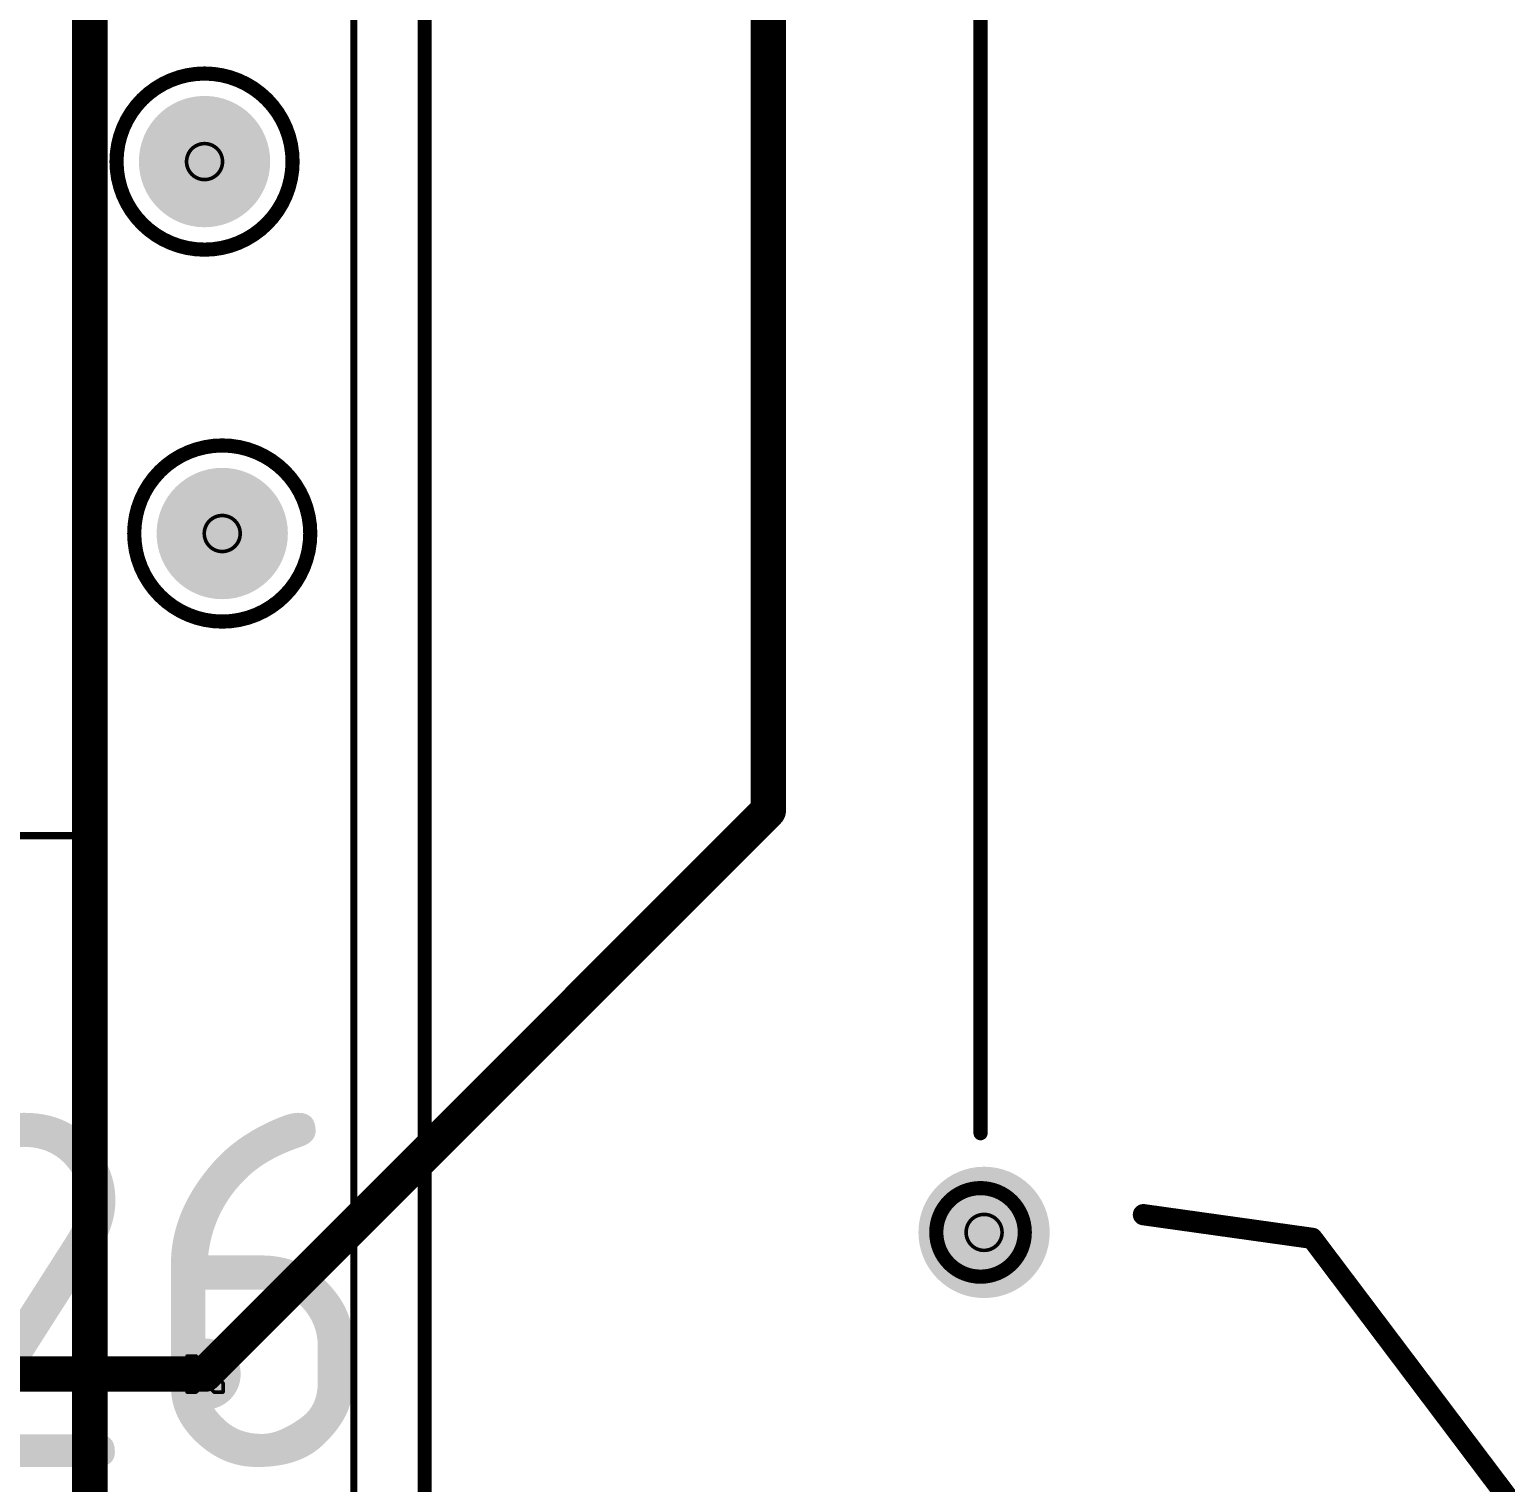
# Model space of a CAD drawing. Header units: millimetres. Extents: x 3219 to 51106, y -14166 to 2063.
# Drawn here: x 5646.75 to 5667.59, y 1811.58 to 1832.09 of the extents above; entities that cross this region are included whole.
import ezdxf

# ---------------------------------------------------------------- set-up
doc = ezdxf.new("R2010")
doc.units = ezdxf.units.MM
doc.layers.get('0').update_dxf_attribs({"lineweight": 53})
for name, color, linetype in [('Bottom Layer', 5, 'Continuous'), ('Bottom Solder', 6, 'Continuous'), ('Drill Drawing', 1, 'Continuous'), ('Mechanical 15', 56, 'Continuous'), ('Multi-Layer', 9, 'Continuous'), ('Top 3D Body', 76, 'Continuous'), ('Top Layer', 1, 'Continuous'), ('Top Overlay', 2, 'Continuous'), ('Top Solder', 216, 'Continuous')]:
    doc.layers.add(name, color=color, linetype=linetype)
doc.styles.add('GOST type B', font='GOST_B.TTF', dxfattribs={"height": 3.5})

# ---------------------------------------------------------------- blocks, each defined once
blk = doc.blocks.new('DAR71210TU_13')
at = {"layer": 'Bottom Layer'}
h = blk.add_hatch(color=5, dxfattribs=at)
edge = h.paths.add_edge_path()
edge.add_arc((0, 0), 0.825, 0, 360)
at = {"layer": 'Bottom Solder'}
h = blk.add_hatch(color=6, dxfattribs=at)
edge = h.paths.add_edge_path()
edge.add_arc((0, 0), 0.927, 0, 360)
at = {"layer": 'Multi-Layer'}
h = blk.add_hatch(color=9, dxfattribs=at)
edge = h.paths.add_edge_path()
edge.add_arc((0, 0), 0.825, 0, 360)
at = {"layer": 'Top Layer'}
h = blk.add_hatch(color=1, dxfattribs=at)
edge = h.paths.add_edge_path()
edge.add_arc((0, 0), 0.825, 0, 360)
at = {"layer": 'Top Solder'}
h = blk.add_hatch(color=216, dxfattribs=at)
edge = h.paths.add_edge_path()
edge.add_arc((0, 0), 0.927, 0, 360)
at = {"layer": 'Mechanical 15'}
blk.add_lwpolyline([(56.4, 8.9, 0.1, 0.1, 0), (-5.6, 8.9, 0.1, 0.1, 0)], format="xyseb", dxfattribs=at)
at = {"layer": 'Top 3D Body'}
blk.add_lwpolyline([(-4.6, 7.9, 0.1, 0.1, 0), (55.4, 7.9, 0.1, 0.1, 0)], format="xyseb", dxfattribs=at)
at = {"layer": 'Top Overlay'}
for points in [[(-4.6, 7.9, 0.2, 0.2, 0), (55.4, 7.9, 0.2, 0.2, 0)], [(21.875, 0.05, 0.2, 0.2, 0), (1.4, 0.05, 0.2, 0.2, 0)]]:
    blk.add_lwpolyline(points, format="xyseb", dxfattribs=at)
for points in [[(0.625, 0.05, 0.2, 0.2, 1), (-0.625, 0.05, 0.2, 0.2, 1)], [(-0.675, 0.05, 0.1, 0.1, 1), (-0.575, 0.05, 0.1, 0.1, 1)], [(0.575, 0.05, 0.1, 0.1, 1), (0.675, 0.05, 0.1, 0.1, 1)], [(1.35, 0.05, 0.1, 0.1, 1), (1.45, 0.05, 0.1, 0.1, 1)]]:
    blk.add_lwpolyline(points, format="xyseb", close=True, dxfattribs=at)
blk = doc.blocks.new('DAR71210TU_15')
at = {"layer": 'Mechanical 15'}
for points in [[(-5.6, 8.9, 0.1, 0.1, 0), (56.4, 8.9, 0.1, 0.1, 0)], [(56.4, -8.9, 0.1, 0.1, 0), (56.4, 8.9, 0.1, 0.1, 0)]]:
    blk.add_lwpolyline(points, format="xyseb", dxfattribs=at)
blk.add_lwpolyline([(56.375, 8.9, 0.05, 0.05, 1), (56.425, 8.9, 0.05, 0.05, 1)], format="xyseb", close=True, dxfattribs=at)
blk.add_lwpolyline([(56.375, 8.9, 0.05, 0.05, 1), (56.425, 8.9, 0.05, 0.05, 1)], format="xyseb", close=True, dxfattribs=at)

msp = doc.modelspace()

# ---------------------------------------------------------------- hatches: boundary and pattern name
at = {"layer": 'Bottom Layer'}
h = msp.add_hatch(color=5, dxfattribs=at)
edge = h.paths.add_edge_path()
edge.add_arc((5649.221, 1830.223), 0.825, 0, 360)
h = msp.add_hatch(color=5, dxfattribs=at)
edge = h.paths.add_edge_path()
edge.add_arc((5649.471, 1824.973), 0.825, 0, 360)
h = msp.add_hatch(color=5, dxfattribs=at)
edge = h.paths.add_edge_path()
edge.add_arc((5649.229, 1813.108), 0.4, 0, 360)
at = {"layer": 'Bottom Solder'}
h = msp.add_hatch(color=6, dxfattribs=at)
edge = h.paths.add_edge_path()
edge.add_arc((5649.221, 1830.223), 0.927, 0, 360)
h = msp.add_hatch(color=6, dxfattribs=at)
edge = h.paths.add_edge_path()
edge.add_arc((5649.471, 1824.973), 0.927, 0, 360)
h = msp.add_hatch(color=6, dxfattribs=at)
edge = h.paths.add_edge_path()
edge.add_arc((5649.229, 1813.108), 0.502, 0, 360)
at = {"layer": 'Multi-Layer'}
h = msp.add_hatch(color=9, dxfattribs=at)
edge = h.paths.add_edge_path()
edge.add_arc((5649.221, 1830.223), 0.825, 0, 360)
h = msp.add_hatch(color=9, dxfattribs=at)
edge = h.paths.add_edge_path()
edge.add_arc((5649.471, 1824.973), 0.825, 0, 360)
at = {"layer": 'Top Layer'}
h = msp.add_hatch(color=1, dxfattribs=at)
edge = h.paths.add_edge_path()
edge.add_arc((5649.221, 1830.223), 0.825, 0, 360)
h = msp.add_hatch(color=1, dxfattribs=at)
edge = h.paths.add_edge_path()
edge.add_arc((5649.471, 1824.973), 0.825, 0, 360)
h = msp.add_hatch(color=1, dxfattribs=at)
edge = h.paths.add_edge_path()
edge.add_arc((5649.229, 1813.108), 0.4, 0, 360)
at = {"layer": 'Top Solder'}
h = msp.add_hatch(color=216, dxfattribs=at)
edge = h.paths.add_edge_path()
edge.add_arc((5649.221, 1830.223), 0.927, 0, 360)
h = msp.add_hatch(color=216, dxfattribs=at)
edge = h.paths.add_edge_path()
edge.add_arc((5649.471, 1824.973), 0.927, 0, 360)
h = msp.add_hatch(color=216, dxfattribs=at)
edge = h.paths.add_edge_path()
edge.add_arc((5649.229, 1813.108), 0.502, 0, 360)

# ---------------------------------------------------------------- linework, layer by layer
at = {"layer": 'Bottom Layer'}
msp.add_lwpolyline([(5632.729, 1813.108, 0.5, 0.5, 0), (5649.229, 1813.108, 0.5, 0.5, 0)], format="xyseb", dxfattribs=at)
msp.add_lwpolyline([(5649.104, 1813.108, 0.25, 0.25, 1), (5649.354, 1813.108, 0.25, 0.25, 1)], format="xyseb", close=True, dxfattribs=at)
at = {"layer": 'Drill Drawing'}
for points in [[(5649.475, 1830.223, 0.0508, 0.0508, 1), (5648.967, 1830.223, 0.0508, 0.0508, 1)], [(5648.954, 1830.223, 0.0254, 0.0254, 1), (5648.979, 1830.223, 0.0254, 0.0254, 1)], [(5649.462, 1830.223, 0.0254, 0.0254, 1), (5649.487, 1830.223, 0.0254, 0.0254, 1)], [(5649.725, 1824.973, 0.0508, 0.0508, 1), (5649.217, 1824.973, 0.0508, 0.0508, 1)], [(5649.204, 1824.973, 0.0254, 0.0254, 1), (5649.229, 1824.973, 0.0254, 0.0254, 1)], [(5649.712, 1824.973, 0.0254, 0.0254, 1), (5649.737, 1824.973, 0.0254, 0.0254, 1)], [(5660.483, 1815.108, 0.0508, 0.0508, 1), (5659.975, 1815.108, 0.0508, 0.0508, 1)], [(5659.962, 1815.108, 0.0254, 0.0254, 1), (5659.987, 1815.108, 0.0254, 0.0254, 1)], [(5660.47, 1815.108, 0.0254, 0.0254, 1), (5660.495, 1815.108, 0.0254, 0.0254, 1)], [(5648.962, 1813.362, 0.0254, 0.0254, 1), (5648.987, 1813.362, 0.0254, 0.0254, 1)], [(5648.962, 1813.362, 0.0254, 0.0254, 1), (5648.987, 1813.362, 0.0254, 0.0254, 1)], [(5649.063, 1813.261, 0.0254, 0.0254, 1), (5649.089, 1813.261, 0.0254, 0.0254, 1)], [(5649.063, 1813.261, 0.0254, 0.0254, 1), (5649.089, 1813.261, 0.0254, 0.0254, 1)], [(5649.089, 1813.362, 0.0254, 0.0254, 1), (5649.114, 1813.362, 0.0254, 0.0254, 1)], [(5649.089, 1813.362, 0.0254, 0.0254, 1), (5649.114, 1813.362, 0.0254, 0.0254, 1)], [(5649.14, 1813.261, 0.0254, 0.0254, 1), (5649.165, 1813.261, 0.0254, 0.0254, 1)], [(5649.14, 1813.261, 0.0254, 0.0254, 1), (5649.165, 1813.261, 0.0254, 0.0254, 1)], [(5649.292, 1813.261, 0.0254, 0.0254, 1), (5649.317, 1813.261, 0.0254, 0.0254, 1)], [(5649.292, 1813.261, 0.0254, 0.0254, 1), (5649.317, 1813.261, 0.0254, 0.0254, 1)], [(5649.343, 1813.362, 0.0254, 0.0254, 1), (5649.368, 1813.362, 0.0254, 0.0254, 1)], [(5649.343, 1813.362, 0.0254, 0.0254, 1), (5649.368, 1813.362, 0.0254, 0.0254, 1)], [(5649.368, 1813.261, 0.0254, 0.0254, 1), (5649.394, 1813.261, 0.0254, 0.0254, 1)], [(5649.368, 1813.261, 0.0254, 0.0254, 1), (5649.394, 1813.261, 0.0254, 0.0254, 1)], [(5649.47, 1813.362, 0.0254, 0.0254, 1), (5649.495, 1813.362, 0.0254, 0.0254, 1)], [(5649.47, 1813.362, 0.0254, 0.0254, 1), (5649.495, 1813.362, 0.0254, 0.0254, 1)], [(5648.962, 1813.235, 0.0254, 0.0254, 1), (5648.987, 1813.235, 0.0254, 0.0254, 1)], [(5648.962, 1813.235, 0.0254, 0.0254, 1), (5648.987, 1813.235, 0.0254, 0.0254, 1)], [(5649.063, 1813.184, 0.0254, 0.0254, 1), (5649.089, 1813.184, 0.0254, 0.0254, 1)], [(5649.063, 1813.184, 0.0254, 0.0254, 1), (5649.089, 1813.184, 0.0254, 0.0254, 1)], [(5649.063, 1813.032, 0.0254, 0.0254, 1), (5649.089, 1813.032, 0.0254, 0.0254, 1)], [(5649.063, 1813.032, 0.0254, 0.0254, 1), (5649.089, 1813.032, 0.0254, 0.0254, 1)], [(5649.089, 1813.108, 0.0254, 0.0254, 1), (5649.114, 1813.108, 0.0254, 0.0254, 1)], [(5649.089, 1813.108, 0.0254, 0.0254, 1), (5649.114, 1813.108, 0.0254, 0.0254, 1)], [(5649.14, 1813.108, 0.0254, 0.0254, 1), (5649.165, 1813.108, 0.0254, 0.0254, 1)], [(5649.14, 1813.108, 0.0254, 0.0254, 1), (5649.165, 1813.108, 0.0254, 0.0254, 1)], [(5649.216, 1813.235, 0.0254, 0.0254, 1), (5649.241, 1813.235, 0.0254, 0.0254, 1)], [(5649.216, 1813.235, 0.0254, 0.0254, 1), (5649.241, 1813.235, 0.0254, 0.0254, 1)], [(5649.216, 1813.184, 0.0254, 0.0254, 1), (5649.241, 1813.184, 0.0254, 0.0254, 1)], [(5649.216, 1813.184, 0.0254, 0.0254, 1), (5649.241, 1813.184, 0.0254, 0.0254, 1)], [(5649.216, 1813.032, 0.0254, 0.0254, 1), (5649.241, 1813.032, 0.0254, 0.0254, 1)], [(5649.216, 1813.032, 0.0254, 0.0254, 1), (5649.241, 1813.032, 0.0254, 0.0254, 1)], [(5649.292, 1813.108, 0.0254, 0.0254, 1), (5649.317, 1813.108, 0.0254, 0.0254, 1)], [(5649.292, 1813.108, 0.0254, 0.0254, 1), (5649.317, 1813.108, 0.0254, 0.0254, 1)], [(5649.343, 1813.108, 0.0254, 0.0254, 1), (5649.368, 1813.108, 0.0254, 0.0254, 1)], [(5649.343, 1813.108, 0.0254, 0.0254, 1), (5649.368, 1813.108, 0.0254, 0.0254, 1)], [(5649.368, 1813.184, 0.0254, 0.0254, 1), (5649.394, 1813.184, 0.0254, 0.0254, 1)], [(5649.368, 1813.184, 0.0254, 0.0254, 1), (5649.394, 1813.184, 0.0254, 0.0254, 1)], [(5649.368, 1813.032, 0.0254, 0.0254, 1), (5649.394, 1813.032, 0.0254, 0.0254, 1)], [(5649.368, 1813.032, 0.0254, 0.0254, 1), (5649.394, 1813.032, 0.0254, 0.0254, 1)], [(5649.47, 1813.235, 0.0254, 0.0254, 1), (5649.495, 1813.235, 0.0254, 0.0254, 1)], [(5649.47, 1813.235, 0.0254, 0.0254, 1), (5649.495, 1813.235, 0.0254, 0.0254, 1)], [(5648.962, 1812.981, 0.0254, 0.0254, 1), (5648.987, 1812.981, 0.0254, 0.0254, 1)], [(5648.962, 1812.981, 0.0254, 0.0254, 1), (5648.987, 1812.981, 0.0254, 0.0254, 1)], [(5648.962, 1812.854, 0.0254, 0.0254, 1), (5648.987, 1812.854, 0.0254, 0.0254, 1)], [(5648.962, 1812.854, 0.0254, 0.0254, 1), (5648.987, 1812.854, 0.0254, 0.0254, 1)], [(5649.063, 1812.956, 0.0254, 0.0254, 1), (5649.089, 1812.956, 0.0254, 0.0254, 1)], [(5649.063, 1812.956, 0.0254, 0.0254, 1), (5649.089, 1812.956, 0.0254, 0.0254, 1)], [(5649.089, 1812.854, 0.0254, 0.0254, 1), (5649.114, 1812.854, 0.0254, 0.0254, 1)], [(5649.089, 1812.854, 0.0254, 0.0254, 1), (5649.114, 1812.854, 0.0254, 0.0254, 1)], [(5649.14, 1812.956, 0.0254, 0.0254, 1), (5649.165, 1812.956, 0.0254, 0.0254, 1)], [(5649.14, 1812.956, 0.0254, 0.0254, 1), (5649.165, 1812.956, 0.0254, 0.0254, 1)], [(5649.216, 1812.981, 0.0254, 0.0254, 1), (5649.241, 1812.981, 0.0254, 0.0254, 1)], [(5649.216, 1812.981, 0.0254, 0.0254, 1), (5649.241, 1812.981, 0.0254, 0.0254, 1)], [(5649.292, 1812.956, 0.0254, 0.0254, 1), (5649.317, 1812.956, 0.0254, 0.0254, 1)], [(5649.292, 1812.956, 0.0254, 0.0254, 1), (5649.317, 1812.956, 0.0254, 0.0254, 1)], [(5649.343, 1812.854, 0.0254, 0.0254, 1), (5649.368, 1812.854, 0.0254, 0.0254, 1)], [(5649.343, 1812.854, 0.0254, 0.0254, 1), (5649.368, 1812.854, 0.0254, 0.0254, 1)], [(5649.368, 1812.956, 0.0254, 0.0254, 1), (5649.394, 1812.956, 0.0254, 0.0254, 1)], [(5649.368, 1812.956, 0.0254, 0.0254, 1), (5649.394, 1812.956, 0.0254, 0.0254, 1)], [(5649.47, 1812.981, 0.0254, 0.0254, 1), (5649.495, 1812.981, 0.0254, 0.0254, 1)], [(5649.47, 1812.981, 0.0254, 0.0254, 1), (5649.495, 1812.981, 0.0254, 0.0254, 1)], [(5649.47, 1812.854, 0.0254, 0.0254, 1), (5649.495, 1812.854, 0.0254, 0.0254, 1)], [(5649.47, 1812.854, 0.0254, 0.0254, 1), (5649.495, 1812.854, 0.0254, 0.0254, 1)]]:
    msp.add_lwpolyline(points, format="xyseb", close=True, dxfattribs=at)
for points in [[(5648.975, 1813.235, 0.0508, 0.0508, 0), (5648.975, 1813.362, 0.0508, 0.0508, 0)], [(5648.975, 1813.362, 0.0508, 0.0508, 0), (5649.102, 1813.362, 0.0508, 0.0508, 0)], [(5649.076, 1813.184, 0.0508, 0.0508, 0), (5649.076, 1813.261, 0.0508, 0.0508, 0)], [(5649.076, 1813.261, 0.0508, 0.0508, 0), (5649.152, 1813.261, 0.0508, 0.0508, 0)], [(5649.102, 1813.362, 0.0508, 0.0508, 0), (5649.229, 1813.235, 0.0508, 0.0508, 0)], [(5649.152, 1813.261, 0.0508, 0.0508, 0), (5649.229, 1813.184, 0.0508, 0.0508, 0)], [(5649.229, 1813.235, 0.0508, 0.0508, 0), (5649.356, 1813.362, 0.0508, 0.0508, 0)], [(5649.229, 1813.184, 0.0508, 0.0508, 0), (5649.305, 1813.261, 0.0508, 0.0508, 0)], [(5649.305, 1813.261, 0.0508, 0.0508, 0), (5649.381, 1813.261, 0.0508, 0.0508, 0)], [(5649.356, 1813.362, 0.0508, 0.0508, 0), (5649.483, 1813.362, 0.0508, 0.0508, 0)], [(5649.381, 1813.184, 0.0508, 0.0508, 0), (5649.381, 1813.261, 0.0508, 0.0508, 0)], [(5649.483, 1813.235, 0.0508, 0.0508, 0), (5649.483, 1813.362, 0.0508, 0.0508, 0)], [(5648.975, 1813.235, 0.0508, 0.0508, 0), (5649.102, 1813.108, 0.0508, 0.0508, 0)], [(5648.975, 1812.981, 0.0508, 0.0508, 0), (5649.102, 1813.108, 0.0508, 0.0508, 0)], [(5649.076, 1813.184, 0.0508, 0.0508, 0), (5649.152, 1813.108, 0.0508, 0.0508, 0)], [(5649.076, 1813.032, 0.0508, 0.0508, 0), (5649.152, 1813.108, 0.0508, 0.0508, 0)], [(5649.076, 1812.956, 0.0508, 0.0508, 0), (5649.076, 1813.032, 0.0508, 0.0508, 0)], [(5649.152, 1812.956, 0.0508, 0.0508, 0), (5649.229, 1813.032, 0.0508, 0.0508, 0)], [(5649.229, 1813.032, 0.0508, 0.0508, 0), (5649.305, 1812.956, 0.0508, 0.0508, 0)], [(5649.305, 1813.108, 0.0508, 0.0508, 0), (5649.381, 1813.184, 0.0508, 0.0508, 0)], [(5649.305, 1813.108, 0.0508, 0.0508, 0), (5649.381, 1813.032, 0.0508, 0.0508, 0)], [(5649.356, 1813.108, 0.0508, 0.0508, 0), (5649.483, 1813.235, 0.0508, 0.0508, 0)], [(5649.356, 1813.108, 0.0508, 0.0508, 0), (5649.483, 1812.981, 0.0508, 0.0508, 0)], [(5649.381, 1812.956, 0.0508, 0.0508, 0), (5649.381, 1813.032, 0.0508, 0.0508, 0)], [(5648.975, 1812.854, 0.0508, 0.0508, 0), (5648.975, 1812.981, 0.0508, 0.0508, 0)], [(5648.975, 1812.854, 0.0508, 0.0508, 0), (5649.102, 1812.854, 0.0508, 0.0508, 0)], [(5649.076, 1812.956, 0.0508, 0.0508, 0), (5649.152, 1812.956, 0.0508, 0.0508, 0)], [(5649.102, 1812.854, 0.0508, 0.0508, 0), (5649.229, 1812.981, 0.0508, 0.0508, 0)], [(5649.229, 1812.981, 0.0508, 0.0508, 0), (5649.356, 1812.854, 0.0508, 0.0508, 0)], [(5649.305, 1812.956, 0.0508, 0.0508, 0), (5649.381, 1812.956, 0.0508, 0.0508, 0)], [(5649.356, 1812.854, 0.0508, 0.0508, 0), (5649.483, 1812.854, 0.0508, 0.0508, 0)], [(5649.483, 1812.854, 0.0508, 0.0508, 0), (5649.483, 1812.981, 0.0508, 0.0508, 0)]]:
    msp.add_lwpolyline(points, format="xyseb", dxfattribs=at)
at = {"layer": 'Top Layer'}
for points in [[(5647.601, 1802.46, 0.5, 0.5, 0), (5647.601, 1846.598, 0.5, 0.5, 0)], [(5657.182, 1821.061, 0.5, 0.5, 0), (5657.182, 1835.215, 0.5, 0.5, 0)], [(5649.229, 1813.108, 0.5, 0.5, 0), (5657.182, 1821.061, 0.5, 0.5, 0)]]:
    msp.add_lwpolyline(points, format="xyseb", dxfattribs=at)
for points in [[(5657.057, 1821.061, 0.25, 0.25, 1), (5657.307, 1821.061, 0.25, 0.25, 1)], [(5657.057, 1821.061, 0.25, 0.25, 1), (5657.307, 1821.061, 0.25, 0.25, 1)], [(5649.104, 1813.108, 0.25, 0.25, 1), (5649.354, 1813.108, 0.25, 0.25, 1)]]:
    msp.add_lwpolyline(points, format="xyseb", close=True, dxfattribs=at)
at = {"layer": 'Top Overlay'}
for points in [[(5650.464, 1830.223, 0.2, 0.2, 1), (5647.978, 1830.223, 0.2, 0.2, 1)], [(5647.928, 1830.223, 0.1, 0.1, 1), (5648.028, 1830.223, 0.1, 0.1, 1)], [(5650.414, 1830.223, 0.1, 0.1, 1), (5650.514, 1830.223, 0.1, 0.1, 1)], [(5650.714, 1824.973, 0.2, 0.2, 1), (5648.228, 1824.973, 0.2, 0.2, 1)], [(5648.178, 1824.973, 0.1, 0.1, 1), (5648.278, 1824.973, 0.1, 0.1, 1)], [(5650.664, 1824.973, 0.1, 0.1, 1), (5650.764, 1824.973, 0.1, 0.1, 1)], [(5662.404, 1815.358, 0.15, 0.15, 1), (5662.554, 1815.358, 0.15, 0.15, 1)], [(5664.787, 1815.024, 0.15, 0.15, 1), (5664.937, 1815.024, 0.15, 0.15, 1)], [(5664.787, 1815.024, 0.15, 0.15, 1), (5664.937, 1815.024, 0.15, 0.15, 1)]]:
    msp.add_lwpolyline(points, format="xyseb", close=True, dxfattribs=at)
for points in [[(5662.479, 1815.358, 0.3, 0.3, 0), (5664.862, 1815.024, 0.3, 0.3, 0)], [(5664.862, 1815.024, 0.3, 0.3, 0), (5673.417, 1803.684, 0.3, 0.3, 0)]]:
    msp.add_lwpolyline(points, format="xyseb", dxfattribs=at)

# ---------------------------------------------------------------- block references
for name, p, rotation in [('DAR71210TU_15', (5638.729, 1877.108), 270), ('DAR71210TU_13', (5660.229, 1815.108), 90)]:
    msp.add_blockref(name, p, dxfattribs=dict(rotation=rotation))

# ---------------------------------------------------------------- texts
at = {"layer": 'Top Overlay', "style": 'GOST type B'}
msp.add_text('R26', height=5, dxfattribs=at).set_placement((5641.107, 1811.796))

doc.saveas('drawing.dxf')
